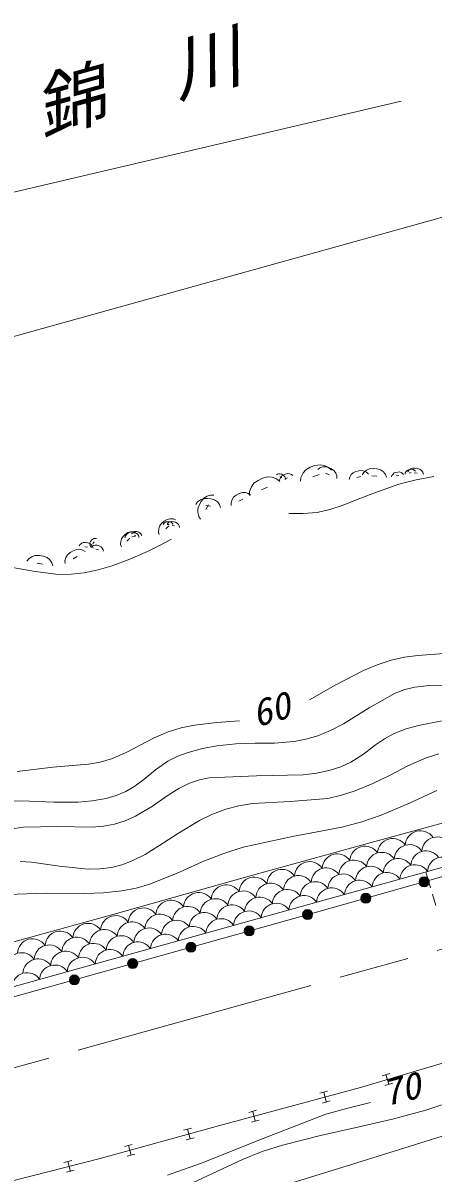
# Model space of a CAD drawing. Units: millimetres, scale not verified. Extents: x 40000 to 680000, y 20000 to 380000.
# Drawn here: x 295170 to 315528, y 255007 to 312107 of the extents above; entities that cross this region are included whole.
import ezdxf
from ezdxf.enums import TextEntityAlignment as Align

# ---------------------------------------------------------------- set-up
doc = ezdxf.new("R2010")
doc.units = ezdxf.units.MM
doc.header["$LTSCALE"] = 1000
doc.linetypes.add('CHAIN', pattern=[18.5, 12, -1.5, 3.5, -1.5])
doc.layers.add('S-BGD', color=7, linetype='Continuous', lineweight=13)
doc.styles.add('ＭＳ ゴシック', font='')
doc.styles.add('ＭＳ 明朝', font='')
doc.styles.get('ＭＳ ゴシック').set_extended_font_data('MS Gothic')
doc.styles.get('ＭＳ 明朝').set_extended_font_data('MS Mincho')

msp = doc.modelspace()

# ---------------------------------------------------------------- linework, layer by layer
at = {"layer": 'S-BGD'}
for p, q in [((270713, 289883), (344034, 310249)), ((313940, 308231), (291618, 302979)), ((309433, 290046), (309664, 290128)), ((309664, 290128), (309919, 290177)), ((309919, 290177), (310140, 290140)), ((310051, 290063), (310188, 290075)), ((310140, 290140), (310341, 290038)), ((310188, 290075), (310340, 290034)), ((306841, 289395), (307067, 289500)), ((307067, 289500), (307322, 289572)), ((307322, 289572), (307550, 289554)), ((307550, 289554), (307763, 289470)), ((307751, 289679), (307802, 289713)), ((307802, 289713), (307877, 289730)), ((307877, 289730), (307944, 289730)), ((307912, 289427), (307954, 289527)), ((308016, 289525), (307928, 289576)), ((307944, 289730), (308015, 289703)), ((307954, 289527), (308010, 289603)), ((308010, 289603), (308100, 289663)), ((308015, 289703), (308081, 289664)), ((308081, 289664), (308144, 289613)), ((308100, 289663), (308199, 289707)), ((308144, 289613), (308180, 289552)), ((308306, 289517), (308173, 289458)), ((308180, 289552), (308196, 289483)), ((308199, 289707), (308311, 289737)), ((308311, 289737), (308410, 289728)), ((308410, 289728), (308502, 289689)), ((308502, 289689), (308570, 289634)), ((308951, 289352), (308972, 289546)), ((308972, 289546), (309084, 289764)), ((309084, 289764), (309221, 289926)), ((309221, 289926), (309433, 290046)), ((309871, 289683), (309564, 289573)), ((309803, 289934), (309901, 290013)), ((309901, 290013), (310051, 290063)), ((310377, 289669), (310186, 289757)), ((310340, 290034), (310483, 289968)), ((310341, 290038), (310485, 289904)), ((310483, 289968), (310623, 289874)), ((310623, 289874), (310708, 289757)), ((310708, 289757), (310754, 289619)), ((310754, 289619), (310759, 289492)), ((311370, 289441), (311393, 289557)), ((311393, 289557), (311472, 289683)), ((311472, 289683), (311563, 289774)), ((311563, 289774), (311697, 289836)), ((311697, 289836), (311841, 289875)), ((311944, 289595), (311753, 289544)), ((311841, 289875), (311998, 289891)), ((311998, 289891), (312130, 289858)), ((312011, 289671), (312087, 289795)), ((312087, 289795), (312232, 289908)), ((312130, 289858), (312246, 289787)), ((312232, 289908), (312375, 289974)), ((312246, 289787), (312327, 289698)), ((312375, 289974), (312557, 289988)), ((312739, 289605), (312497, 289627)), ((312557, 289988), (312739, 289972)), ((312739, 289972), (312927, 289924)), ((312927, 289924), (313066, 289829)), ((313066, 289829), (313170, 289697)), ((313170, 289697), (313225, 289560)), ((313472, 289572), (313491, 289641)), ((313491, 289641), (313544, 289714)), ((313544, 289714), (313603, 289764)), ((313603, 289764), (313687, 289795)), ((313687, 289795), (313776, 289812)), ((313825, 289638), (313707, 289616)), ((313776, 289812), (313871, 289814)), ((313871, 289814), (313949, 289788)), ((313949, 289788), (314016, 289740)), ((314016, 289740), (314060, 289682)), ((314142, 289702), (314153, 289765)), ((314153, 289765), (314194, 289834)), ((314194, 289834), (314243, 289884)), ((314243, 289884), (314315, 289918)), ((314282, 289823), (314334, 289900)), ((314315, 289918), (314392, 289940)), ((314334, 289900), (314431, 289967)), ((314451, 289790), (314348, 289760)), ((314392, 289940), (314477, 289951)), ((314431, 289967), (314525, 290005)), ((314477, 289951), (314549, 289934)), ((314525, 290005), (314641, 290008)), ((314549, 289934), (314612, 289896)), ((314745, 289757), (314591, 289779)), ((314612, 289896), (314657, 289849)), ((314641, 290008), (314757, 289992)), ((314691, 289426), (315575, 289589)), ((314757, 289992), (314876, 289955)), ((314876, 289955), (314961, 289890)), ((314961, 289890), (315024, 289802)), ((315024, 289802), (315054, 289713)), ((306418, 288846), (306512, 289077)), ((306512, 289077), (306636, 289254)), ((306636, 289254), (306841, 289395)), ((307318, 289066), (307017, 288927)), ((307763, 289470), (307921, 289346)), ((307909, 289340), (307912, 289427)), ((308196, 289483), (308193, 289422)), ((312412, 288702), (313827, 289205)), ((313827, 289205), (314691, 289426)), ((303837, 288325), (303986, 288434)), ((303986, 288434), (304132, 288496)), ((304014, 288350), (304148, 288519)), ((304132, 288496), (304314, 288505)), ((304148, 288519), (304307, 288616)), ((304307, 288616), (304487, 288661)), ((304314, 288505), (304496, 288482)), ((304487, 288661), (304650, 288655)), ((304496, 288482), (304684, 288429)), ((304684, 288429), (304820, 288329)), ((305501, 288286), (305553, 288441)), ((305553, 288441), (305627, 288561)), ((305627, 288561), (305756, 288661)), ((305756, 288661), (305899, 288738)), ((306080, 288465), (305888, 288363)), ((305899, 288738), (306062, 288795)), ((306062, 288795), (306212, 288793)), ((306212, 288793), (306354, 288746)), ((306354, 288746), (306462, 288671)), ((306414, 288647), (306418, 288846)), ((311025, 288146), (312412, 288702)), ((303758, 288203), (303837, 288325)), ((303847, 287984), (303915, 288174)), ((303849, 287808), (303847, 287984)), ((303897, 287611), (303849, 287808)), ((303915, 288174), (304014, 288350)), ((304486, 288114), (304243, 288144)), ((304385, 288184), (304253, 287949)), ((304820, 288329), (304920, 288194)), ((304920, 288194), (304971, 288056)), ((305506, 288157), (305501, 288286)), ((309083, 287748), (309781, 287810)), ((309781, 287810), (310408, 287948)), ((310408, 287948), (311025, 288146)), ((301954, 287127), (302055, 287255)), ((302055, 287255), (302177, 287366)), ((302138, 287203), (302163, 287255)), ((302163, 287255), (302215, 287304)), ((302177, 287366), (302322, 287461)), ((302215, 287304), (302269, 287335)), ((302269, 287335), (302340, 287347)), ((302322, 287461), (302469, 287495)), ((302340, 287347), (302411, 287347)), ((302347, 287244), (302398, 287298)), ((302398, 287298), (302481, 287338)), ((302411, 287347), (302487, 287335)), ((302469, 287495), (302619, 287484)), ((302481, 287338), (302559, 287356)), ((302487, 287335), (302544, 287303)), ((302544, 287303), (302589, 287255)), ((302559, 287356), (302651, 287343)), ((302589, 287255), (302616, 287203)), ((302619, 287484), (302743, 287437)), ((302651, 287343), (302739, 287316)), ((302739, 287316), (302827, 287272)), ((302827, 287272), (302885, 287210)), ((303988, 287478), (303897, 287611)), ((308375, 287746), (309083, 287748)), ((300138, 286611), (300243, 286716)), ((300232, 286549), (300264, 286646)), ((300243, 286716), (300371, 286809)), ((300264, 286646), (300346, 286744)), ((300346, 286744), (300434, 286812)), ((300371, 286809), (300502, 286845)), ((300434, 286812), (300556, 286849)), ((300502, 286845), (300638, 286842)), ((300556, 286849), (300683, 286866)), ((300558, 286747), (300597, 286777)), ((300597, 286777), (300657, 286794)), ((300638, 286842), (300752, 286805)), ((300657, 286794), (300710, 286797)), ((300683, 286866), (300819, 286862)), ((300779, 286636), (300705, 286673)), ((300710, 286797), (300769, 286779)), ((300769, 286779), (300824, 286752)), ((300819, 286862), (300927, 286818)), ((300824, 286752), (300877, 286714)), ((300877, 286714), (300909, 286667)), ((300909, 286667), (300926, 286612)), ((300927, 286818), (301019, 286744)), ((301019, 286744), (301077, 286659)), ((301897, 286827), (301911, 286991)), ((301934, 286702), (301897, 286827)), ((301911, 286991), (301954, 287127)), ((302419, 287143), (302258, 286996)), ((302424, 287203), (302329, 287203)), ((302700, 287134), (302582, 287171)), ((302885, 287210), (302923, 287134)), ((302923, 287134), (302935, 287060)), ((297952, 286148), (298001, 286217)), ((298001, 286217), (298089, 286277)), ((298089, 286277), (298175, 286310)), ((298175, 286310), (298280, 286311)), ((298371, 286082), (298232, 286104)), ((298280, 286311), (298385, 286294)), ((298385, 286294), (298493, 286259)), ((298489, 286231), (298496, 286295)), ((298498, 286156), (298489, 286231)), ((298493, 286259), (298569, 286199)), ((298496, 286295), (298529, 286362)), ((298526, 286103), (298498, 286156)), ((298529, 286362), (298573, 286423)), ((298537, 286063), (298590, 286121)), ((298569, 286199), (298624, 286119)), ((298573, 286423), (298630, 286479)), ((298590, 286121), (298678, 286164)), ((298624, 286119), (298651, 286038)), ((298630, 286479), (298692, 286508)), ((298703, 286346), (298644, 286265)), ((298678, 286164), (298760, 286184)), ((298692, 286508), (298761, 286517)), ((298760, 286184), (298857, 286173)), ((298761, 286517), (298820, 286508)), ((298857, 286173), (298950, 286145)), ((298950, 286145), (299044, 286101)), ((299044, 286101), (299107, 286037)), ((300014, 286218), (300020, 286367)), ((300053, 286106), (300014, 286218)), ((300020, 286367), (300053, 286491)), ((300053, 286491), (300138, 286611)), ((300472, 286526), (300332, 286386)), ((300739, 286615), (300570, 286593)), ((300926, 286612), (300926, 286563)), ((301344, 285873), (301942, 286167)), ((301942, 286167), (302546, 286473)), ((295367, 285378), (295458, 285504)), ((295458, 285504), (295622, 285612)), ((295622, 285612), (295781, 285671)), ((295781, 285671), (295977, 285670)), ((295977, 285670), (296170, 285637)), ((296170, 285637), (296367, 285570)), ((296367, 285570), (296506, 285457)), ((297253, 285407), (297302, 285574)), ((297302, 285574), (297376, 285705)), ((297376, 285705), (297507, 285816)), ((297507, 285816), (297656, 285904)), ((297656, 285904), (297827, 285972)), ((297860, 285623), (297662, 285505)), ((297827, 285972), (297986, 285976)), ((297986, 285976), (298139, 285933)), ((298139, 285933), (298257, 285858)), ((298913, 285953), (298787, 285990)), ((299107, 286037), (299148, 285957)), ((299148, 285957), (299163, 285879)), ((300475, 285481), (301344, 285873)), ((294650, 285073), (295781, 284873)), ((296139, 285245), (295881, 285289)), ((296506, 285457), (296607, 285307)), ((296607, 285307), (296654, 285157)), ((297264, 285270), (297253, 285407)), ((298201, 284809), (298908, 284951)), ((298908, 284951), (299597, 285150)), ((299597, 285150), (300475, 285481)), ((295781, 284873), (296930, 284731)), ((296930, 284731), (297562, 284740)), ((297562, 284740), (298201, 284809)), ((312759, 280245), (313459, 280478)), ((313459, 280478), (314108, 280622)), ((314108, 280622), (314770, 280707)), ((314770, 280707), (316293, 280810)), ((310708, 279249), (312076, 279953)), ((312076, 279953), (312759, 280245)), ((309389, 278501), (310708, 279249)), ((315333, 279216), (316070, 279235)), ((312356, 278107), (313654, 278838)), ((313654, 278838), (314131, 279018)), ((314131, 279018), (314625, 279138)), ((314625, 279138), (315333, 279216)), ((311077, 277317), (312356, 278107)), ((303028, 277107), (302383, 276913)), ((303691, 277243), (303028, 277107)), ((304800, 277377), (303691, 277243)), ((305928, 277452), (304800, 277377)), ((309803, 276715), (310444, 276984)), ((310444, 276984), (311077, 277317)), ((314194, 277056), (313606, 276825)), ((314804, 277230), (314194, 277056)), ((316060, 277471), (314804, 277230)), ((301679, 276612), (300986, 276249)), ((302383, 276913), (301679, 276612)), ((307664, 276357), (308630, 276428)), ((308630, 276428), (309219, 276541)), ((309219, 276541), (309803, 276715)), ((313120, 276567), (312668, 276259)), ((313606, 276825), (313120, 276567)), ((300285, 275881), (299566, 275571)), ((300986, 276249), (300285, 275881)), ((302860, 275705), (303376, 275894)), ((303376, 275894), (304079, 276085)), ((304079, 276085), (304794, 276217)), ((304794, 276217), (305731, 276312)), ((305731, 276312), (306690, 276347)), ((306690, 276347), (307664, 276357)), ((312073, 275805), (311443, 275401)), ((312668, 276259), (312073, 275805)), ((315181, 275623), (315823, 275826)), ((298422, 275306), (296646, 275156)), ((299008, 275410), (298422, 275306)), ((299566, 275571), (299008, 275410)), ((301746, 275029), (302369, 275462)), ((302369, 275462), (302860, 275705)), ((311443, 275401), (310950, 275178)), ((313395, 274765), (314275, 275221)), ((314275, 275221), (315181, 275623)), ((296646, 275156), (294881, 274947)), ((301164, 274551), (301746, 275029)), ((306763, 274735), (304420, 274629)), ((309083, 274778), (306763, 274735)), ((309754, 274862), (309083, 274778)), ((310423, 275006), (309754, 274862)), ((310950, 275178), (310423, 275006)), ((312537, 274344), (313395, 274765)), ((300268, 273948), (300727, 274221)), ((300727, 274221), (301164, 274551)), ((302908, 274093), (302385, 273766)), ((303444, 274357), (302908, 274093)), ((303926, 274523), (303444, 274357)), ((304420, 274629), (303926, 274523)), ((311665, 273983), (312537, 274344)), ((298606, 273481), (299297, 273603)), ((299297, 273603), (299790, 273746)), ((299790, 273746), (300268, 273948)), ((302385, 273766), (301592, 273225)), ((308437, 273454), (310312, 273609)), ((310312, 273609), (310991, 273765)), ((310991, 273765), (311665, 273983)), ((312459, 271421), (321401, 273863)), ((315721, 273998), (314355, 273363)), ((294580, 273492), (295498, 273468)), ((295498, 273468), (296698, 273414)), ((296698, 273414), (297911, 273419)), ((297911, 273419), (298606, 273481)), ((301592, 273225), (300758, 272729)), ((304586, 272818), (305246, 273068)), ((305246, 273068), (305895, 273242)), ((305895, 273242), (306566, 273359)), ((306566, 273359), (308437, 273454)), ((314355, 273363), (312954, 272778)), ((300245, 272501), (299715, 272331)), ((300758, 272729), (300245, 272501)), ((302888, 271888), (303942, 272509)), ((303942, 272509), (304586, 272818)), ((326372, 272632), (309748, 267965)), ((311988, 272447), (311004, 272172)), ((312954, 272778), (311988, 272447)), ((295202, 272184), (294513, 272086)), ((296902, 272209), (295202, 272184)), ((298607, 272174), (296902, 272209)), ((299172, 272224), (298607, 272174)), ((299715, 272331), (299172, 272224)), ((301873, 271218), (302888, 271888)), ((311004, 272172), (308546, 271709)), ((308546, 271709), (306096, 271186)), ((306210, 269693), (312459, 271421)), ((300594, 270500), (301238, 270827)), ((301238, 270827), (301873, 271218)), ((305135, 270877), (304183, 270508)), ((306096, 271186), (305135, 270877)), ((295027, 270468), (295591, 270437)), ((295591, 270437), (296982, 270236)), ((296982, 270236), (298403, 270093)), ((298403, 270093), (298987, 270107)), ((298987, 270107), (299558, 270180)), ((299558, 270180), (300081, 270310)), ((300081, 270310), (300594, 270500)), ((304183, 270508), (302832, 269898)), ((316632, 270364), (309753, 268449)), ((299692, 267858), (306210, 269693)), ((302832, 269898), (301464, 269346)), ((315405, 269174), (315169, 269957)), ((300073, 269024), (299161, 268926)), ((300781, 269157), (300073, 269024)), ((301464, 269346), (300781, 269157)), ((296328, 268896), (294398, 268841)), ((298246, 268889), (296328, 268896)), ((299161, 268926), (298246, 268889)), ((309753, 268449), (304250, 266917)), ((315674, 268286), (315503, 268851)), ((309748, 267965), (288753, 262082)), ((293337, 266103), (299692, 267858)), ((304250, 266917), (301499, 266150)), ((301499, 266150), (294620, 264235)), ((311928, 259251), (327940, 264043)), ((312998, 259832), (313384, 259947)), ((313191, 259890), (313334, 259411)), ((304876, 257352), (311928, 259251)), ((313527, 259468), (313141, 259353)), ((318761, 259308), (315171, 258133)), ((309906, 258965), (310294, 259070)), ((310100, 259017), (310230, 258535)), ((306379, 258016), (306768, 258120)), ((310424, 258587), (310036, 258482)), ((310213, 257924), (311305, 258234)), ((311305, 258234), (312417, 258512)), ((315171, 258133), (313525, 257683)), ((306898, 257638), (306509, 257533)), ((306574, 258068), (306704, 257585)), ((307089, 256728), (310213, 257924)), ((313525, 257683), (311863, 257292)), ((298998, 255724), (304876, 257352)), ((303146, 257132), (303534, 257240)), ((303340, 257186), (303473, 256704)), ((311863, 257292), (309947, 256872)), ((300207, 256319), (300595, 256426)), ((303667, 256758), (303279, 256650)), ((303989, 255476), (307089, 256728)), ((308047, 256394), (307044, 256067)), ((309947, 256872), (308047, 256394)), ((311474, 255437), (316245, 256914)), ((300728, 255944), (300340, 255837)), ((300401, 256372), (300534, 255890)), ((307044, 256067), (306061, 255683)), ((289776, 253374), (298998, 255724)), ((297205, 255525), (297595, 255625)), ((297400, 255575), (297523, 255090)), ((302351, 254893), (303989, 255476)), ((306061, 255683), (303092, 254286)), ((306713, 253954), (311474, 255437)), ((297718, 255140), (297328, 255041))]:
    msp.add_line(p, q, dxfattribs=at)
at = {"layer": 'S-BGD', "linetype": 'CHAIN'}
msp.add_line((280080, 256160), (352542, 276287), dxfattribs=at)
at = {"layer": 'S-BGD'}
for centre, radius in [((315086, 269463), 249), ((315086, 269463), 220), ((315086, 269463), 191), ((315086, 269463), 161), ((315086, 269463), 132), ((315086, 269463), 97.5), ((315086, 269463), 67.5), ((315086, 269463), 38.7), ((315086, 269463), 7.5), ((312193, 268651), 249), ((312193, 268651), 220), ((312193, 268651), 191), ((312193, 268651), 161), ((312193, 268651), 132), ((312193, 268651), 97.5), ((312193, 268651), 67.5), ((312193, 268651), 38.7), ((312193, 268651), 7.5), ((309299, 267839), 249), ((309299, 267839), 220), ((309299, 267839), 191), ((309299, 267839), 161), ((309299, 267839), 132), ((309299, 267839), 97.5), ((309299, 267839), 67.5), ((309299, 267839), 38.7), ((309299, 267839), 7.5), ((306404, 267028), 249), ((306404, 267028), 220), ((306404, 267028), 191), ((306404, 267028), 161), ((306404, 267028), 132), ((306404, 267028), 97.5), ((306404, 267028), 67.5), ((306404, 267028), 38.7), ((306404, 267028), 7.5), ((303510, 266217), 249), ((303510, 266217), 220), ((303510, 266217), 191), ((303510, 266217), 161), ((303510, 266217), 132), ((303510, 266217), 97.5), ((303510, 266217), 67.5), ((303510, 266217), 38.7), ((303510, 266217), 7.5), ((300616, 265406), 249), ((300616, 265406), 220), ((300616, 265406), 191), ((300616, 265406), 161), ((300616, 265406), 132), ((300616, 265406), 97.5), ((300616, 265406), 67.5), ((300616, 265406), 38.7), ((300616, 265406), 7.5), ((297721, 264595), 249), ((297721, 264595), 220), ((297721, 264595), 191), ((297721, 264595), 161), ((297721, 264595), 132), ((297721, 264595), 97.5), ((297721, 264595), 67.5), ((297721, 264595), 38.7), ((297721, 264595), 7.5)]:
    msp.add_circle(centre, radius, dxfattribs=at)
for centre in [(314903, 271248), (312152, 270482), (313528, 270865), (314354, 270559), (315730, 270942), (310776, 270099), (312978, 270176), (315181, 270253), (316007, 269946), (308025, 269333), (309401, 269716), (310227, 269409), (311603, 269793), (312429, 269486), (313805, 269869), (314631, 269563), (306649, 268949), (308851, 269026), (311054, 269103), (311880, 268797), (313256, 269180), (305273, 268566), (306100, 268260), (307476, 268643), (308302, 268337), (309678, 268720), (310504, 268414), (302522, 267800), (303898, 268183), (304724, 267877), (306926, 267954), (307753, 267648), (309128, 268031), (301146, 267417), (301973, 267111), (303348, 267494), (304175, 267188), (305551, 267571), (306377, 267265), (298395, 266651), (299771, 267034), (300597, 266728), (302799, 266805), (303626, 266499), (305001, 266882), (297019, 266268), (297846, 265962), (299221, 266345), (300048, 266039), (301423, 266422), (302250, 266116), (295643, 265885), (296470, 265579), (298672, 265656), (299498, 265349), (300874, 265732), (295094, 265196), (295921, 264889), (297296, 265272), (298123, 264966), (295371, 264200), (296747, 264583)]:
    msp.add_arc(centre, 752, 33.782, 177.3384, dxfattribs=at)

# ---------------------------------------------------------------- texts
at = {"layer": 'S-BGD', "style": 'ＭＳ ゴシック', "oblique": 15}
msp.add_text('錦\u3000川', height=2566, rotation=15.5, dxfattribs=at).set_placement((296314, 305806), align=Align.BOTTOM_LEFT)
at = {"layer": 'S-BGD', "style": 'ＭＳ 明朝', "oblique": 15, "width": 1.05}
for s, rotation, p in [('60', 16.7, (306873, 276745)), ('70', 14, (313285, 257933))]:
    msp.add_text(s, height=1320, rotation=rotation, dxfattribs=at).set_placement(p, align=Align.BOTTOM_LEFT)

doc.saveas('drawing.dxf')
